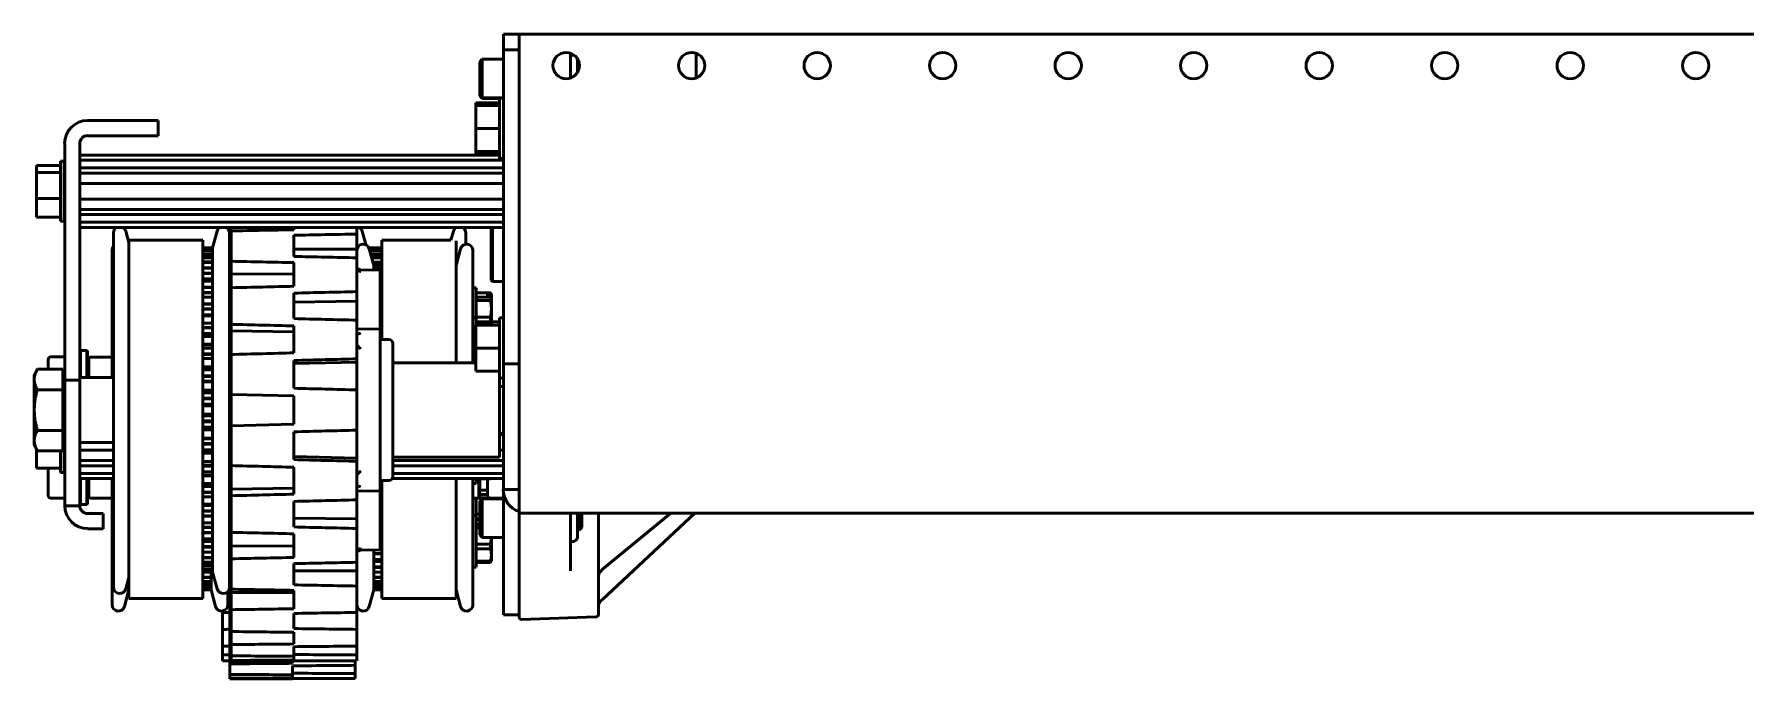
# Model space of a CAD drawing. Header units: inches. Extents: x 7.8 to 84, y 3.4 to 72.4.
# Drawn here: x 53.64 to 67.28, y 31.41 to 36.54 of the extents above; entities that cross this region are included whole.
import ezdxf

# ---------------------------------------------------------------- set-up
doc = ezdxf.new("R2010")
doc.units = ezdxf.units.IN
doc.header["$MEASUREMENT"] = 0
doc.layers.add('Visible (ANSI)', color=7, linetype='Continuous', lineweight=50)

msp = doc.modelspace()

# ---------------------------------------------------------------- linework, layer by layer
at = {"layer": 'Visible (ANSI)'}
for p, q in [((57.381, 36.539), (57.506, 36.539)), ((57.381, 36.414), (57.381, 36.539)), ((57.506, 36.414), (57.381, 36.414)), ((57.381, 36.414), (57.381, 33.914)), ((73.256, 36.539), (57.506, 36.539)), ((57.506, 34.039), (57.506, 36.539)), ((57.506, 36.414), (57.506, 33.914)), ((57.193, 36.319), (57.213, 36.339)), ((57.193, 36.319), (57.193, 36.051)), ((57.213, 36.031), (57.213, 36.339)), ((57.381, 36.339), (57.213, 36.339)), ((57.931, 36.373), (57.916, 36.373)), ((57.916, 36.19), (57.916, 36.284)), ((57.97, 36.234), (57.97, 36.333)), ((57.985, 36.279), (57.97, 36.279)), ((58.916, 36.366), (58.916, 36.19)), ((57.193, 36.051), (57.213, 36.031)), ((57.193, 36.051), (57.193, 36.048)), ((57.193, 36.048), (57.213, 36.028)), ((57.381, 36.031), (57.213, 36.031)), ((57.213, 36.028), (57.213, 36.031)), ((57.351, 36.028), (57.213, 36.028)), ((57.351, 36.029), (57.351, 35.549)), ((57.381, 36.029), (57.351, 36.029)), ((57.161, 35.972), (57.161, 35.993)), ((57.351, 35.993), (57.161, 35.993)), ((57.161, 35.789), (57.161, 35.972)), ((57.351, 35.972), (57.161, 35.972)), ((54.068, 35.851), (54.631, 35.851)), ((54.068, 35.731), (54.631, 35.731)), ((54.631, 35.851), (54.631, 35.731)), ((57.161, 35.605), (57.161, 35.789)), ((57.351, 35.789), (57.161, 35.789)), ((53.886, 35.669), (53.886, 33.784)), ((54.006, 35.669), (54.006, 33.784)), ((57.161, 35.585), (57.161, 35.605)), ((57.351, 35.605), (57.161, 35.605)), ((53.661, 35.437), (53.661, 35.494)), ((53.851, 35.494), (53.661, 35.494)), ((53.851, 35.529), (53.851, 35.049)), ((53.881, 35.529), (53.851, 35.529)), ((53.881, 35.529), (53.881, 35.049)), ((57.351, 35.577), (54.006, 35.577)), ((57.381, 35.536), (54.006, 35.536)), ((57.381, 35.474), (54.006, 35.474)), ((57.351, 35.585), (57.161, 35.585)), ((57.381, 35.549), (57.351, 35.549)), ((53.661, 35.231), (53.661, 35.437)), ((53.851, 35.437), (53.661, 35.437)), ((53.886, 35.414), (53.881, 35.414)), ((57.381, 35.433), (54.006, 35.433)), ((57.381, 35.351), (54.006, 35.351)), ((53.661, 35.083), (53.661, 35.231)), ((53.851, 35.231), (53.661, 35.231)), ((57.381, 35.226), (54.006, 35.226)), ((53.851, 35.083), (53.661, 35.083)), ((53.881, 35.049), (53.851, 35.049)), ((53.886, 35.164), (53.881, 35.164)), ((57.381, 35.144), (54.006, 35.144)), ((57.381, 35.103), (54.006, 35.103)), ((57.381, 35.041), (54.006, 35.041)), ((57.381, 35), (54.006, 35)), ((54.274, 34.957), (54.274, 32.135)), ((54.397, 34.881), (54.373, 34.97)), ((55.064, 34.837), (55.1, 34.97)), ((55.198, 32.135), (55.198, 34.957)), ((55.2, 35), (55.2, 34.972)), ((55.2, 34.836), (55.2, 34.972)), ((55.212, 34.998), (55.212, 35)), ((55.212, 34.998), (55.712, 34.999)), ((55.212, 34.973), (55.212, 34.998)), ((55.212, 34.973), (55.212, 34.73)), ((55.712, 35), (55.712, 34.982)), ((55.712, 34.769), (55.712, 34.938)), ((56.212, 35), (56.212, 34.948)), ((56.212, 34.948), (56.212, 34.828)), ((56.284, 34.863), (56.255, 34.97)), ((56.963, 34.9), (56.982, 34.97)), ((57.081, 34.867), (57.081, 34.957)), ((57.284, 35), (57.284, 34.58)), ((57.294, 34.57), (57.294, 35)), ((54.263, 34.817), (54.263, 33.805)), ((54.397, 32.177), (54.397, 34.9)), ((54.987, 34.9), (54.397, 34.9)), ((54.987, 32.177), (54.987, 34.9)), ((54.987, 34.837), (55.064, 34.837)), ((54.987, 34.819), (55.064, 34.819)), ((54.987, 34.816), (55.064, 34.816)), ((54.987, 34.812), (55.064, 34.812)), ((54.987, 34.786), (55.064, 34.786)), ((54.987, 34.782), (55.064, 34.782)), ((55.064, 34.837), (55.064, 34.837)), ((55.064, 34.837), (55.064, 34.835)), ((55.064, 34.835), (55.064, 34.832)), ((55.064, 34.832), (55.064, 34.812)), ((55.064, 34.812), (55.064, 34.811)), ((55.064, 34.811), (55.064, 34.803)), ((55.064, 34.803), (55.064, 34.799)), ((55.064, 34.799), (55.064, 34.758)), ((55.198, 34.827), (55.2, 34.827)), ((55.2, 34.805), (55.2, 34.836)), ((55.2, 34.836), (55.212, 34.836)), ((55.2, 34.805), (55.2, 34.558)), ((56.212, 34.828), (55.712, 34.826)), ((56.212, 34.828), (56.212, 34.759)), ((56.214, 34.817), (56.214, 34.682)), ((56.413, 34.837), (56.309, 34.837)), ((56.413, 34.837), (56.309, 34.837)), ((56.348, 34.697), (56.312, 34.83)), ((56.413, 34.819), (56.315, 34.819)), ((56.413, 34.816), (56.316, 34.816)), ((56.413, 34.812), (56.317, 34.812)), ((56.413, 34.786), (56.324, 34.786)), ((56.413, 34.782), (56.325, 34.782)), ((56.413, 34.768), (56.413, 34.9)), ((56.413, 34.9), (56.413, 34.9)), ((56.413, 34.9), (56.963, 34.9)), ((57.004, 34.768), (57.004, 34.894)), ((57.004, 34.697), (57.039, 34.83)), ((57.137, 33.921), (57.137, 34.817)), ((54.987, 34.758), (55.064, 34.758)), ((54.987, 34.725), (55.064, 34.725)), ((54.987, 34.721), (55.064, 34.721)), ((54.987, 34.678), (55.064, 34.678)), ((54.987, 34.677), (55.064, 34.677)), ((55.064, 34.758), (55.064, 34.757)), ((55.064, 34.757), (55.064, 34.744)), ((55.064, 34.744), (55.064, 34.738)), ((55.064, 34.738), (55.064, 34.677)), ((55.064, 34.677), (55.064, 34.675)), ((55.064, 34.675), (55.064, 34.657)), ((55.064, 34.657), (55.064, 34.651)), ((55.064, 34.651), (55.064, 34.572)), ((55.212, 34.631), (55.212, 34.73)), ((55.712, 34.72), (55.712, 34.532)), ((56.212, 34.759), (56.212, 34.489)), ((56.399, 34.659), (56.242, 34.662)), ((56.413, 34.758), (56.331, 34.758)), ((56.413, 34.724), (56.34, 34.724)), ((56.413, 34.721), (56.341, 34.721)), ((56.348, 34.697), (56.348, 34.699)), ((56.413, 34.699), (56.348, 34.699)), ((56.348, 34.694), (56.348, 34.697)), ((56.348, 34.69), (56.348, 34.694)), ((56.348, 34.694), (56.348, 34.694)), ((56.413, 34.694), (56.348, 34.694)), ((56.348, 34.687), (56.348, 34.69)), ((56.348, 34.662), (56.348, 34.687)), ((56.413, 34.674), (56.348, 34.674)), ((56.413, 34.671), (56.348, 34.671)), ((56.348, 34.661), (56.348, 34.662)), ((56.413, 34.662), (56.348, 34.662)), ((56.348, 34.66), (56.348, 34.661)), ((56.399, 34.659), (56.399, 34.537)), ((56.413, 34.768), (56.413, 34.109)), ((57.004, 34.768), (57.004, 33.921)), ((54.987, 34.637), (55.064, 34.637)), ((54.987, 34.634), (55.064, 34.634)), ((54.987, 34.592), (55.064, 34.592)), ((54.987, 34.59), (55.064, 34.59)), ((54.987, 34.572), (55.064, 34.572)), ((54.987, 34.525), (55.064, 34.525)), ((54.987, 34.522), (55.064, 34.522)), ((55.064, 34.572), (55.064, 34.569)), ((55.064, 34.569), (55.064, 34.546)), ((55.064, 34.546), (55.064, 34.539)), ((55.064, 34.539), (55.064, 34.443)), ((55.2, 34.462), (55.2, 34.558)), ((55.212, 34.52), (55.212, 34.631)), ((55.212, 34.631), (55.712, 34.627)), ((55.212, 34.52), (55.212, 34.228)), ((56.413, 34.634), (56.399, 34.634)), ((56.413, 34.631), (56.399, 34.631)), ((56.413, 34.602), (56.399, 34.602)), ((56.413, 34.567), (56.399, 34.567)), ((56.413, 34.564), (56.399, 34.564)), ((56.413, 34.521), (56.399, 34.521)), ((56.413, 34.519), (56.399, 34.519)), ((56.413, 34.516), (56.399, 34.516)), ((56.399, 34.515), (56.399, 34.196)), ((57.164, 34.518), (57.137, 34.518)), ((57.164, 34.518), (57.164, 34.279)), ((57.284, 34.58), (57.294, 34.57)), ((57.381, 34.57), (57.294, 34.57)), ((54.987, 34.482), (55.064, 34.482)), ((54.987, 34.48), (55.064, 34.48)), ((54.987, 34.444), (55.064, 34.444)), ((54.987, 34.391), (55.064, 34.391)), ((54.987, 34.389), (55.064, 34.389)), ((55.064, 34.443), (55.064, 34.439)), ((55.064, 34.439), (55.064, 34.413)), ((55.064, 34.413), (55.064, 34.405)), ((55.064, 34.405), (55.064, 34.295)), ((55.198, 34.412), (55.2, 34.412)), ((55.2, 34.345), (55.2, 34.462)), ((55.2, 34.462), (55.212, 34.462)), ((55.712, 34.274), (55.712, 34.477)), ((56.212, 34.413), (55.712, 34.406)), ((56.212, 34.489), (56.212, 34.413)), ((56.212, 34.413), (56.212, 34.262)), ((56.413, 34.474), (56.399, 34.474)), ((56.413, 34.471), (56.399, 34.471)), ((56.413, 34.429), (56.399, 34.429)), ((56.413, 34.427), (56.399, 34.427)), ((56.413, 34.405), (56.399, 34.405)), ((57.278, 34.479), (57.164, 34.479)), ((57.164, 34.444), (57.278, 34.444)), ((57.278, 34.418), (57.164, 34.418)), ((57.254, 34.467), (57.254, 34.457)), ((57.254, 34.467), (57.284, 34.467)), ((57.254, 34.457), (57.284, 34.457)), ((57.278, 34.444), (57.278, 34.418)), ((57.285, 34.467), (57.282, 34.472)), ((57.284, 34.467), (57.285, 34.466)), ((57.285, 34.456), (57.284, 34.457)), ((57.285, 34.467), (57.285, 34.466)), ((57.285, 34.456), (57.285, 34.466)), ((57.285, 34.456), (57.285, 34.352)), ((54.987, 34.352), (55.064, 34.352)), ((54.987, 34.35), (55.064, 34.35)), ((54.987, 34.305), (55.064, 34.305)), ((54.987, 34.3), (55.064, 34.3)), ((54.987, 34.296), (55.064, 34.296)), ((54.987, 34.239), (55.064, 34.239)), ((54.987, 34.237), (55.064, 34.237)), ((55.064, 34.295), (55.064, 34.29)), ((55.064, 34.29), (55.064, 34.26)), ((55.064, 34.26), (55.064, 34.252)), ((55.064, 34.252), (55.064, 34.13)), ((55.2, 34.345), (55.2, 34.051)), ((56.212, 34.262), (56.212, 33.954)), ((56.413, 34.357), (56.399, 34.357)), ((56.413, 34.354), (56.399, 34.354)), ((56.413, 34.315), (56.399, 34.315)), ((56.413, 34.313), (56.399, 34.313)), ((56.413, 34.272), (56.399, 34.272)), ((57.164, 34.279), (57.137, 34.279)), ((57.164, 34.286), (57.278, 34.286)), ((57.164, 34.279), (57.164, 34.222)), ((57.278, 34.249), (57.164, 34.249)), ((57.278, 34.24), (57.164, 34.24)), ((57.278, 34.286), (57.278, 34.249)), ((57.285, 34.228), (57.282, 34.233)), ((57.285, 34.352), (57.285, 34.228)), ((57.351, 34.249), (57.285, 34.249)), ((57.351, 34.279), (57.351, 33.799)), ((57.381, 34.279), (57.351, 34.279)), ((54.987, 34.204), (55.064, 34.204)), ((54.987, 34.201), (55.064, 34.201)), ((54.987, 34.156), (55.064, 34.156)), ((54.987, 34.15), (55.064, 34.15)), ((54.987, 34.132), (55.064, 34.132)), ((55.064, 34.13), (55.064, 34.123)), ((55.064, 34.123), (55.064, 34.091)), ((55.212, 34.177), (55.212, 34.228)), ((55.212, 33.989), (55.212, 34.177)), ((55.212, 34.177), (55.712, 34.168)), ((55.712, 34.216), (55.712, 34.001)), ((56.399, 34.19), (56.212, 34.194)), ((56.413, 34.219), (56.399, 34.219)), ((56.413, 34.216), (56.399, 34.216)), ((56.399, 34.19), (56.399, 33.897)), ((56.413, 34.18), (56.399, 34.18)), ((56.413, 34.178), (56.399, 34.178)), ((56.413, 34.133), (56.399, 34.133)), ((56.413, 34.128), (56.399, 34.128)), ((56.413, 34.121), (56.399, 34.121)), ((56.468, 34.109), (56.399, 34.109)), ((57.161, 34.039), (57.161, 34.222)), ((57.351, 34.222), (57.161, 34.222)), ((57.285, 34.228), (57.285, 34.223)), ((57.285, 34.223), (57.285, 34.222)), ((53.886, 33.969), (53.774, 33.969)), ((54.006, 34.014), (54.011, 34.019)), ((54.011, 33.805), (54.011, 34.019)), ((54.061, 34.019), (54.011, 34.019)), ((54.061, 34.019), (54.061, 33.805)), ((54.066, 34.014), (54.061, 34.019)), ((54.066, 33.805), (54.066, 34.014)), ((54.079, 33.958), (54.079, 33.805)), ((54.089, 33.968), (54.263, 33.968)), ((54.987, 34.071), (55.064, 34.071)), ((54.987, 34.069), (55.064, 34.069)), ((54.987, 34.041), (55.064, 34.041)), ((54.987, 34.039), (55.064, 34.039)), ((54.987, 33.993), (55.064, 33.993)), ((54.987, 33.987), (55.064, 33.987)), ((55.064, 34.091), (55.064, 34.083)), ((55.064, 34.083), (55.064, 33.952)), ((55.2, 34.003), (55.2, 34.051)), ((55.2, 33.81), (55.2, 34.003)), ((55.2, 34.003), (55.212, 34.003)), ((55.212, 33.989), (55.212, 33.671)), ((56.499, 34.077), (56.499, 33.015)), ((57.161, 33.855), (57.161, 34.039)), ((57.351, 34.039), (57.161, 34.039)), ((53.643, 33.827), (53.668, 33.871)), ((53.643, 33.789), (53.643, 33.827)), ((53.871, 33.871), (53.668, 33.871)), ((53.754, 33.949), (53.754, 33.871)), ((53.871, 33.871), (53.871, 33.789)), ((53.886, 33.827), (53.871, 33.827)), ((54.987, 33.956), (55.064, 33.956)), ((54.987, 33.891), (55.064, 33.891)), ((54.987, 33.889), (55.064, 33.889)), ((54.987, 33.866), (55.064, 33.866)), ((54.987, 33.865), (55.064, 33.865)), ((55.064, 33.952), (55.064, 33.944)), ((55.064, 33.944), (55.064, 33.91)), ((55.064, 33.91), (55.064, 33.902)), ((55.064, 33.902), (55.064, 33.764)), ((55.198, 33.927), (55.2, 33.927)), ((55.712, 33.72), (55.712, 33.941)), ((56.212, 33.928), (55.712, 33.917)), ((56.212, 33.954), (56.212, 33.928)), ((56.212, 33.928), (56.212, 33.706)), ((56.399, 33.865), (56.399, 33.227)), ((56.499, 33.921), (57.161, 33.921)), ((57.351, 33.855), (57.161, 33.855)), ((57.349, 33.855), (57.349, 33.171)), ((57.381, 33.914), (57.506, 33.914)), ((57.381, 33.914), (57.381, 32.914)), ((57.506, 33.914), (57.506, 32.914)), ((53.643, 33.789), (53.643, 33.546)), ((53.871, 33.708), (53.668, 33.708)), ((53.871, 33.789), (53.871, 33.708)), ((53.871, 33.708), (53.871, 33.546)), ((53.886, 33.784), (53.886, 32.784)), ((53.886, 33.784), (54.006, 33.784)), ((54.274, 33.805), (54.006, 33.805)), ((54.006, 33.784), (54.006, 32.784)), ((54.987, 33.819), (55.064, 33.819)), ((54.987, 33.813), (55.064, 33.813)), ((54.987, 33.776), (55.064, 33.776)), ((54.987, 33.775), (55.064, 33.775)), ((54.987, 33.77), (55.064, 33.77)), ((54.987, 33.703), (55.064, 33.703)), ((54.987, 33.702), (55.064, 33.702)), ((54.987, 33.685), (55.064, 33.685)), ((55.064, 33.764), (55.064, 33.757)), ((55.064, 33.757), (55.064, 33.721)), ((55.064, 33.721), (55.064, 33.713)), ((55.064, 33.713), (55.064, 33.572)), ((55.212, 33.734), (55.198, 33.734)), ((55.2, 33.81), (55.2, 33.734)), ((56.212, 33.706), (56.212, 33.386)), ((57.381, 33.734), (57.349, 33.734)), ((57.381, 33.799), (57.351, 33.799)), ((54.987, 33.684), (55.064, 33.684)), ((54.987, 33.64), (55.064, 33.64)), ((54.987, 33.634), (55.064, 33.634)), ((54.987, 33.593), (55.064, 33.593)), ((54.987, 33.592), (55.064, 33.592)), ((54.987, 33.58), (55.064, 33.58)), ((54.987, 33.58), (55.064, 33.58)), ((55.064, 33.572), (55.064, 33.564)), ((55.064, 33.564), (55.064, 33.528)), ((55.712, 33.658), (55.212, 33.671)), ((55.212, 33.421), (55.212, 33.671)), ((55.712, 33.658), (55.712, 33.434)), ((53.643, 33.303), (53.643, 33.546)), ((53.871, 33.546), (53.871, 33.384)), ((54.987, 33.512), (55.064, 33.512)), ((54.987, 33.512), (55.064, 33.512)), ((54.987, 33.501), (55.064, 33.501)), ((54.987, 33.499), (55.064, 33.499)), ((54.987, 33.459), (55.064, 33.459)), ((54.987, 33.452), (55.064, 33.452)), ((55.064, 33.528), (55.064, 33.52)), ((55.064, 33.52), (55.064, 33.38)), ((55.212, 33.421), (55.712, 33.434)), ((55.212, 33.421), (55.212, 33.104)), ((53.643, 33.265), (53.643, 33.303)), ((53.871, 33.384), (53.668, 33.384)), ((53.871, 33.384), (53.871, 33.303)), ((53.871, 33.303), (53.871, 33.222)), ((54.274, 33.287), (54.006, 33.287)), ((54.987, 33.409), (55.064, 33.409)), ((54.987, 33.407), (55.064, 33.407)), ((54.987, 33.39), (55.064, 33.39)), ((54.987, 33.389), (55.064, 33.389)), ((54.987, 33.322), (55.064, 33.322)), ((54.987, 33.317), (55.064, 33.317)), ((54.987, 33.316), (55.064, 33.316)), ((54.987, 33.279), (55.064, 33.279)), ((55.064, 33.38), (55.064, 33.371)), ((55.064, 33.371), (55.064, 33.336)), ((55.064, 33.336), (55.064, 33.328)), ((55.064, 33.328), (55.064, 33.191)), ((55.212, 33.359), (55.198, 33.359)), ((55.212, 33.351), (55.198, 33.351)), ((55.712, 33.151), (55.712, 33.373)), ((56.212, 33.386), (56.212, 33.164)), ((57.381, 33.359), (57.349, 33.359)), ((57.381, 33.351), (57.349, 33.351)), ((53.643, 33.265), (53.668, 33.222)), ((53.661, 33.231), (53.661, 33.234)), ((53.661, 33.083), (53.661, 33.231)), ((53.662, 33.231), (53.661, 33.231)), ((53.871, 33.222), (53.668, 33.222)), ((53.851, 33.222), (53.851, 33.049)), ((53.886, 33.265), (53.871, 33.265)), ((53.881, 33.265), (53.881, 33.049)), ((53.886, 33.164), (53.881, 33.164)), ((54.274, 33.226), (54.006, 33.226)), ((54.274, 33.144), (54.006, 33.144)), ((54.987, 33.273), (55.064, 33.273)), ((54.987, 33.228), (55.064, 33.228)), ((54.987, 33.226), (55.064, 33.226)), ((54.987, 33.203), (55.064, 33.203)), ((54.987, 33.202), (55.064, 33.202)), ((55.064, 33.191), (55.064, 33.182)), ((55.064, 33.182), (55.064, 33.148)), ((55.064, 33.148), (55.064, 33.141)), ((55.064, 33.141), (55.064, 33.01)), ((55.212, 33.226), (55.198, 33.226)), ((55.212, 33.144), (55.198, 33.144)), ((56.212, 33.164), (55.712, 33.176)), ((56.212, 33.164), (56.212, 33.138)), ((56.399, 33.196), (56.399, 32.902)), ((56.499, 33.171), (57.349, 33.171)), ((57.381, 33.144), (56.499, 33.144)), ((57.381, 33.226), (57.349, 33.226)), ((53.851, 33.083), (53.661, 33.083)), ((53.754, 33.083), (53.754, 32.864)), ((53.881, 33.049), (53.851, 33.049)), ((54.274, 33.103), (54.006, 33.103)), ((54.274, 33.041), (54.006, 33.041)), ((54.987, 33.137), (55.064, 33.137)), ((54.987, 33.106), (55.064, 33.106)), ((54.987, 33.1), (55.064, 33.1)), ((54.987, 33.054), (55.064, 33.054)), ((54.987, 33.052), (55.064, 33.052)), ((54.987, 33.024), (55.064, 33.024)), ((54.987, 33.022), (55.064, 33.022)), ((55.064, 33.01), (55.064, 33.001)), ((55.212, 33.103), (55.198, 33.103)), ((55.212, 33.041), (55.198, 33.041)), ((55.212, 32.916), (55.212, 33.104)), ((55.712, 33.091), (55.712, 32.876)), ((56.212, 33.138), (56.212, 32.831)), ((57.381, 33.103), (56.499, 33.103)), ((57.381, 33.041), (56.499, 33.041)), ((54.274, 33), (54.006, 33)), ((54.011, 32.794), (54.011, 33)), ((54.061, 33), (54.061, 32.794)), ((54.066, 32.799), (54.066, 33)), ((54.079, 33), (54.079, 32.854)), ((54.263, 33), (54.263, 31.995)), ((54.987, 32.96), (55.064, 32.96)), ((54.987, 32.942), (55.064, 32.942)), ((54.987, 32.936), (55.064, 32.936)), ((54.987, 32.891), (55.064, 32.891)), ((54.987, 32.889), (55.064, 32.889)), ((55.064, 33.001), (55.064, 32.969)), ((55.064, 32.969), (55.064, 32.963)), ((55.064, 32.963), (55.064, 32.84)), ((55.212, 33), (55.198, 33)), ((55.2, 33), (55.2, 32.925)), ((55.2, 32.742), (55.2, 32.925)), ((55.212, 32.916), (55.712, 32.924)), ((55.212, 32.864), (55.212, 32.916)), ((56.399, 32.902), (56.212, 32.899)), ((56.468, 32.984), (56.399, 32.984)), ((56.413, 32.956), (56.399, 32.956)), ((56.413, 32.928), (56.399, 32.928)), ((56.413, 32.922), (56.399, 32.922)), ((56.399, 32.896), (56.399, 32.577)), ((56.413, 32.876), (56.399, 32.876)), ((56.413, 32.874), (56.399, 32.874)), ((56.413, 32.984), (56.413, 32.044)), ((57.381, 33), (56.495, 33)), ((57.004, 33), (57.004, 32.044)), ((57.137, 31.995), (57.137, 33)), ((57.164, 32.96), (57.137, 32.96)), ((57.164, 33), (57.164, 32.96)), ((57.278, 32.999), (57.164, 32.999)), ((57.184, 32.999), (57.184, 32.844)), ((57.194, 32.854), (57.194, 32.999)), ((57.254, 32.909), (57.194, 32.909)), ((57.194, 32.874), (57.254, 32.874)), ((57.254, 32.999), (57.254, 32.864)), ((57.278, 33), (57.278, 32.999)), ((57.381, 32.914), (57.506, 32.914)), ((57.381, 32.914), (57.381, 32.862)), ((57.506, 32.785), (57.506, 32.914)), ((53.886, 32.844), (53.774, 32.844)), ((53.886, 32.784), (54.006, 32.784)), ((54.006, 32.799), (54.011, 32.794)), ((54.061, 32.794), (54.011, 32.794)), ((54.066, 32.799), (54.061, 32.794)), ((54.089, 32.844), (54.263, 32.844)), ((54.987, 32.856), (55.064, 32.856)), ((54.987, 32.854), (55.064, 32.854)), ((54.987, 32.796), (55.064, 32.796)), ((54.987, 32.792), (55.064, 32.792)), ((54.987, 32.787), (55.064, 32.787)), ((54.987, 32.743), (55.064, 32.743)), ((54.987, 32.74), (55.064, 32.74)), ((55.064, 32.84), (55.064, 32.832)), ((55.064, 32.832), (55.064, 32.803)), ((55.064, 32.803), (55.064, 32.797)), ((55.064, 32.797), (55.064, 32.687)), ((55.2, 32.687), (55.2, 32.742)), ((55.2, 32.742), (55.212, 32.742)), ((55.212, 32.864), (55.212, 32.572)), ((55.712, 32.615), (55.712, 32.818)), ((56.212, 32.831), (56.212, 32.679)), ((56.413, 32.845), (56.399, 32.845)), ((56.413, 32.843), (56.399, 32.843)), ((56.413, 32.782), (56.399, 32.782)), ((56.413, 32.767), (56.399, 32.767)), ((56.413, 32.762), (56.399, 32.762)), ((57.137, 32.844), (57.184, 32.844)), ((57.164, 32.844), (57.164, 32.709)), ((57.194, 32.854), (57.184, 32.844)), ((57.262, 32.847), (57.187, 32.847)), ((57.193, 32.819), (57.213, 32.839)), ((57.193, 32.819), (57.193, 32.551)), ((57.213, 32.531), (57.213, 32.839)), ((57.381, 32.839), (57.213, 32.839)), ((57.381, 32.844), (57.274, 32.844)), ((57.285, 32.844), (57.285, 32.839)), ((57.381, 32.862), (57.381, 31.965)), ((57.506, 32.785), (57.506, 32.726)), ((54.193, 32.721), (54.068, 32.721)), ((54.193, 32.601), (54.068, 32.601)), ((54.193, 32.601), (54.193, 32.721)), ((54.987, 32.704), (55.064, 32.704)), ((54.987, 32.701), (55.064, 32.701)), ((54.987, 32.649), (55.064, 32.649)), ((54.987, 32.612), (55.064, 32.612)), ((54.987, 32.61), (55.064, 32.61)), ((55.064, 32.687), (55.064, 32.679)), ((55.064, 32.679), (55.064, 32.653)), ((55.064, 32.653), (55.064, 32.649)), ((55.064, 32.649), (55.064, 32.553)), ((55.198, 32.68), (55.2, 32.68)), ((55.2, 32.687), (55.2, 32.398)), ((56.212, 32.679), (55.712, 32.686)), ((56.212, 32.679), (56.212, 32.603)), ((56.212, 32.603), (56.212, 32.333)), ((56.413, 32.716), (56.399, 32.716)), ((56.413, 32.714), (56.399, 32.714)), ((56.413, 32.68), (56.399, 32.68)), ((56.413, 32.678), (56.399, 32.678)), ((56.413, 32.622), (56.399, 32.622)), ((56.413, 32.621), (56.399, 32.621)), ((56.413, 32.616), (56.399, 32.616)), ((57.164, 32.709), (57.137, 32.709)), ((57.164, 32.716), (57.193, 32.716)), ((57.164, 32.709), (57.164, 32.295)), ((57.193, 32.679), (57.164, 32.679)), ((57.193, 32.67), (57.164, 32.67)), ((57.164, 32.635), (57.193, 32.635)), ((57.193, 32.608), (57.164, 32.608)), ((57.506, 32.726), (57.506, 31.965)), ((73.256, 32.726), (57.506, 32.726)), ((57.916, 32.642), (57.916, 32.726)), ((57.97, 32.537), (57.97, 32.726)), ((57.986, 32.726), (57.986, 32.591)), ((58.006, 32.611), (57.986, 32.591)), ((58.006, 32.611), (58.006, 32.726)), ((58.138, 32.685), (58.138, 32.338)), ((58.169, 32.275), (58.715, 32.726)), ((58.906, 32.726), (58.17, 32.037)), ((54.987, 32.57), (55.064, 32.57)), ((54.987, 32.567), (55.064, 32.567)), ((54.987, 32.52), (55.064, 32.52)), ((54.987, 32.503), (55.064, 32.503)), ((54.987, 32.5), (55.064, 32.5)), ((54.987, 32.458), (55.064, 32.458)), ((55.064, 32.553), (55.064, 32.546)), ((55.064, 32.546), (55.064, 32.524)), ((55.064, 32.524), (55.064, 32.521)), ((55.064, 32.521), (55.064, 32.441)), ((55.212, 32.461), (55.212, 32.572)), ((55.212, 32.461), (55.712, 32.465)), ((55.212, 32.362), (55.212, 32.461)), ((55.712, 32.561), (55.712, 32.372)), ((56.413, 32.572), (56.399, 32.572)), ((56.413, 32.569), (56.399, 32.569)), ((56.399, 32.556), (56.399, 32.433)), ((56.413, 32.532), (56.399, 32.532)), ((56.413, 32.529), (56.399, 32.529)), ((56.413, 32.478), (56.399, 32.478)), ((57.164, 32.477), (57.278, 32.477)), ((57.193, 32.551), (57.213, 32.531)), ((57.381, 32.531), (57.213, 32.531)), ((57.278, 32.477), (57.278, 32.44)), ((57.285, 32.531), (57.285, 32.391)), ((57.931, 32.498), (57.916, 32.498)), ((57.986, 32.591), (57.97, 32.591)), ((54.987, 32.455), (55.064, 32.455)), ((54.987, 32.415), (55.064, 32.415)), ((54.987, 32.414), (55.064, 32.414)), ((54.987, 32.371), (55.064, 32.371)), ((54.987, 32.368), (55.064, 32.368)), ((54.987, 32.335), (55.064, 32.335)), ((55.064, 32.441), (55.064, 32.435)), ((55.064, 32.435), (55.064, 32.417)), ((55.064, 32.417), (55.064, 32.415)), ((55.064, 32.415), (55.064, 32.354)), ((55.064, 32.354), (55.064, 32.349)), ((55.064, 32.349), (55.064, 32.335)), ((55.064, 32.335), (55.064, 32.293)), ((55.064, 32.335), (55.064, 32.335)), ((55.2, 32.292), (55.2, 32.398)), ((55.212, 32.362), (55.212, 32.119)), ((55.712, 32.154), (55.712, 32.323)), ((56.212, 32.333), (56.212, 32.265)), ((56.214, 32.41), (56.214, 31.995)), ((56.399, 32.433), (56.242, 32.43)), ((56.348, 32.386), (56.348, 32.432)), ((56.413, 32.403), (56.348, 32.403)), ((56.413, 32.4), (56.348, 32.4)), ((56.348, 32.379), (56.348, 32.386)), ((56.348, 32.358), (56.348, 32.379)), ((56.348, 32.355), (56.348, 32.358)), ((56.348, 32.279), (56.348, 32.355)), ((56.413, 32.355), (56.348, 32.355)), ((56.413, 32.341), (56.348, 32.341)), ((56.413, 32.339), (56.348, 32.339)), ((56.413, 32.446), (56.399, 32.446)), ((56.413, 32.444), (56.399, 32.444)), ((57.278, 32.44), (57.164, 32.44)), ((57.164, 32.343), (57.278, 32.343)), ((57.278, 32.333), (57.164, 32.333)), ((57.278, 32.343), (57.278, 32.333)), ((57.285, 32.345), (57.282, 32.34)), ((57.285, 32.391), (57.285, 32.345)), ((57.916, 32.382), (57.916, 32.265)), ((54.397, 32.212), (54.373, 32.122)), ((54.987, 32.31), (55.064, 32.31)), ((54.987, 32.307), (55.064, 32.307)), ((54.987, 32.281), (55.064, 32.281)), ((54.987, 32.277), (55.064, 32.277)), ((54.987, 32.273), (55.064, 32.273)), ((54.987, 32.255), (55.064, 32.255)), ((54.987, 32.255), (55.064, 32.255)), ((54.987, 32.215), (55.053, 32.215)), ((54.987, 32.212), (55.053, 32.212)), ((55.053, 32.255), (55.053, 32.198)), ((55.053, 32.198), (55.053, 32.193)), ((55.053, 32.193), (55.053, 32.181)), ((55.064, 32.293), (55.064, 32.289)), ((55.064, 32.289), (55.064, 32.281)), ((55.064, 32.281), (55.064, 32.261)), ((55.064, 32.281), (55.064, 32.281)), ((55.064, 32.261), (55.064, 32.258)), ((55.064, 32.258), (55.064, 32.255)), ((55.064, 32.255), (55.064, 32.255)), ((55.064, 32.255), (55.064, 32.255)), ((55.064, 32.255), (55.1, 32.122)), ((55.198, 32.265), (55.2, 32.265)), ((55.2, 32.292), (55.212, 32.293)), ((55.2, 32.19), (55.2, 32.292)), ((55.2, 32.19), (55.2, 31.952)), ((56.212, 32.265), (55.712, 32.266)), ((56.212, 32.265), (56.212, 32.144)), ((56.413, 32.297), (56.348, 32.297)), ((56.413, 32.293), (56.348, 32.293)), ((56.348, 32.273), (56.348, 32.279)), ((56.348, 32.256), (56.348, 32.273)), ((56.348, 32.255), (56.348, 32.256)), ((56.348, 32.198), (56.348, 32.255)), ((56.413, 32.255), (56.348, 32.255)), ((56.413, 32.215), (56.348, 32.215)), ((56.413, 32.212), (56.348, 32.212)), ((56.348, 32.193), (56.348, 32.198)), ((56.348, 32.181), (56.348, 32.193)), ((57.164, 32.295), (57.137, 32.295)), ((58.138, 32.239), (58.138, 31.998)), ((54.397, 32.115), (54.361, 31.982)), ((54.397, 32.177), (54.397, 32.044)), ((54.987, 32.18), (55.053, 32.18)), ((54.987, 32.177), (54.987, 32.044)), ((54.987, 32.16), (55.053, 32.16)), ((54.987, 32.157), (55.053, 32.157)), ((54.987, 32.132), (55.053, 32.132)), ((54.987, 32.129), (55.053, 32.129)), ((54.987, 32.113), (55.053, 32.113)), ((55.053, 32.181), (55.053, 32.18)), ((55.053, 32.18), (55.053, 32.144)), ((55.053, 32.144), (55.053, 32.139)), ((55.053, 32.139), (55.053, 32.133)), ((55.053, 32.133), (55.053, 32.132)), ((55.053, 32.132), (55.053, 32.117)), ((55.053, 32.117), (55.053, 32.114)), ((55.053, 32.115), (55.088, 31.982)), ((55.053, 32.114), (55.053, 32.113)), ((55.053, 32.113), (55.053, 32.113)), ((55.186, 31.995), (55.186, 32.103)), ((55.212, 32.094), (55.212, 32.119)), ((55.212, 31.956), (55.212, 32.094)), ((55.212, 32.094), (55.712, 32.093)), ((55.712, 32.11), (55.712, 31.964)), ((56.212, 32.144), (56.212, 31.934)), ((56.348, 32.115), (56.312, 31.982)), ((56.348, 32.18), (56.348, 32.181)), ((56.348, 32.144), (56.348, 32.18)), ((56.413, 32.18), (56.348, 32.18)), ((56.413, 32.16), (56.348, 32.16)), ((56.413, 32.157), (56.348, 32.157)), ((56.348, 32.139), (56.348, 32.144)), ((56.348, 32.133), (56.348, 32.139)), ((56.348, 32.132), (56.348, 32.133)), ((56.348, 32.117), (56.348, 32.132)), ((56.413, 32.132), (56.348, 32.132)), ((56.413, 32.129), (56.348, 32.129)), ((56.348, 32.114), (56.348, 32.117)), ((56.348, 32.113), (56.348, 32.114)), ((56.348, 32.113), (56.348, 32.113)), ((56.413, 32.113), (56.348, 32.113)), ((57.004, 32.115), (57.039, 31.982)), ((54.397, 32.044), (54.397, 32.044)), ((54.987, 32.044), (54.397, 32.044)), ((54.987, 32.044), (54.987, 32.044)), ((55.143, 31.934), (55.143, 31.945)), ((55.143, 31.799), (55.143, 31.934)), ((55.2, 31.933), (55.2, 31.952)), ((55.2, 31.792), (55.2, 31.933)), ((55.2, 31.933), (55.212, 31.933)), ((55.212, 31.956), (55.212, 31.782)), ((55.712, 31.806), (55.712, 31.927)), ((56.212, 31.934), (56.212, 31.799)), ((56.413, 32.044), (57.004, 32.044)), ((57.381, 31.914), (57.381, 31.965)), ((57.381, 31.914), (57.506, 31.914)), ((57.506, 31.914), (57.506, 31.965)), ((57.506, 31.898), (57.506, 31.914)), ((55.143, 31.666), (55.143, 31.799)), ((55.2, 31.792), (55.2, 31.624)), ((55.212, 31.678), (55.212, 31.782)), ((55.712, 31.776), (55.712, 31.683)), ((56.212, 31.799), (56.212, 31.666)), ((58.118, 31.898), (57.526, 31.878)), ((55.143, 31.596), (55.143, 31.666)), ((55.212, 31.678), (55.212, 31.588)), ((55.712, 31.599), (55.712, 31.662)), ((56.212, 31.666), (56.212, 31.596)), ((55.143, 31.55), (55.143, 31.596)), ((55.2, 31.525), (55.2, 31.624)), ((55.2, 31.525), (55.2, 31.44)), ((55.212, 31.553), (55.212, 31.588)), ((55.212, 31.553), (55.212, 31.546)), ((55.712, 31.546), (55.212, 31.546)), ((55.7, 31.546), (55.7, 31.529)), ((55.7, 31.45), (55.7, 31.509)), ((55.712, 31.585), (55.712, 31.554)), ((55.712, 31.546), (55.712, 31.549)), ((56.2, 31.55), (56.2, 31.513)), ((56.2, 31.513), (56.2, 31.447)), ((56.212, 31.596), (56.212, 31.55)), ((55.2, 31.41), (55.2, 31.44)), ((55.2, 31.41), (55.2, 31.406)), ((55.7, 31.406), (55.2, 31.406)), ((55.7, 31.438), (55.7, 31.411)), ((55.7, 31.406), (55.7, 31.407)), ((56.2, 31.447), (56.2, 31.408))]:
    msp.add_line(p, q, dxfattribs=at)
for centre in [(57.881, 36.289), (58.881, 36.289), (59.881, 36.289), (60.881, 36.289), (61.881, 36.289), (62.881, 36.289), (63.881, 36.289), (64.881, 36.289), (65.881, 36.289), (66.881, 36.289)]:
    msp.add_circle(centre, 0.105, dxfattribs=at)
for centre, radius, start, end in [((57.526, 36.519), 0.02, 90, 92), ((57.526, 36.519), 0.02, 88, 90), ((57.931, 36.333), 0.0394, 60.9117, 90), ((57.931, 36.333), 0.0394, 0, 22.5671), ((54.068, 35.669), 0.183, 90, 180), ((54.068, 35.669), 0.0625, 90, 180), ((54.324, 34.957), 0.05, 121.246, 180), ((54.324, 34.957), 0.05, 15, 58.754), ((55.148, 34.957), 0.05, 121.246, 165), ((55.148, 34.957), 0.05, 0, 58.754), ((56.207, 34.957), 0.05, 15, 58.754), ((57.031, 34.957), 0.05, 121.246, 165), ((57.031, 34.957), 0.05, 0, 58.754), ((54.313, 34.817), 0.05, 140.1746, 180), ((56.264, 34.817), 0.05, 15, 180), ((57.087, 34.817), 0.05, 0, 165), ((56.243, 34.693), 0.0312, 180, 269), ((56.468, 34.077), 0.0312, 0, 90), ((53.774, 33.949), 0.02, 90, 180), ((54.089, 33.958), 0.01, 90, 180), ((56.468, 33.015), 0.0312, 270, 0), ((57.568, 32.914), 0.188, 180, 250.5288), ((53.774, 32.864), 0.02, 180, 270), ((54.068, 32.784), 0.182, 180, 270), ((54.068, 32.784), 0.0625, 180, 270), ((54.089, 32.854), 0.01, 180, 270), ((57.274, 32.864), 0.02, 180, 270), ((57.931, 32.537), 0.0394, 270, 0), ((56.243, 32.399), 0.0312, 91, 180), ((54.324, 32.135), 0.05, 180, 345), ((55.148, 32.135), 0.05, 195, 0), ((56.207, 32.135), 0.05, 275.6055, 277.9321), ((57.031, 32.135), 0.05, 237.3383, 246.2833), ((54.313, 31.995), 0.05, 180, 345), ((55.136, 31.995), 0.05, 195, 0), ((56.264, 31.995), 0.05, 180, 345), ((57.087, 31.995), 0.05, 195, 0), ((58.118, 31.918), 0.02, 272, 359.9984), ((57.526, 31.898), 0.02, 180, 272)]:
    msp.add_arc(centre, radius, start, end, dxfattribs=at)
for centre, major_axis, ratio, start_param, end_param in [((59.917, 33.546), (76.376, -1.512), 0.017141, 1.632929, 1.632956), ((59.974, 33.406), (-76.382, 1.34), 0.019443, 4.775122, 4.775274), ((59.985, 33.546), (-76.376, -1.31), 0.019784, 4.768032, 4.77459), ((51.438, 33.546), (-76.375, -1.512), 0.017141, 4.64951, 4.656068), ((59.974, 33.406), (-76.377, -1.34), 0.019442, 4.774437, 4.774589), ((59.917, 33.546), (76.376, 1.512), 0.017141, 1.63225, 1.632277), ((59.986, 33.546), (-76.382, 1.683), 0.014151, 4.768688, 4.775245), ((51.438, 33.546), (-76.377, 1.512), 0.017141, 4.650188, 4.656746), ((59.974, 33.406), (-76.379, 1.704), 0.013713, 4.775085, 4.775238), ((59.985, 33.546), (-76.377, -1.683), 0.01415, 4.76806, 4.774618), ((59.917, 33.546), (76.379, -1.82), 0.010872, 1.632852, 1.632878), ((51.438, 33.546), (-76.377, -1.819), 0.010872, 4.649589, 4.656147), ((59.917, 33.546), (76.379, 1.82), 0.010872, 1.632333, 1.63236), ((59.974, 33.406), (-76.376, -1.704), 0.013713, 4.774471, 4.774623), ((51.438, 33.546), (-76.376, 1.819), 0.010872, 4.650108, 4.656666), ((59.985, 33.546), (-76.379, 1.919), 0.007373, 4.768559, 4.775117), ((59.974, 33.406), (-76.379, 1.93), 0.006876, 4.774953, 4.775105), ((59.985, 33.546), (-76.376, -1.919), 0.007373, 4.768186, 4.774744), ((59.917, 33.546), (76.376, -1.98), 0.003724, 1.632687, 1.632713), ((51.438, 33.546), (-76.379, -1.98), 0.003724, 4.64975, 4.656308), ((59.973, 33.406), (-76.375, -1.93), 0.006875, 4.774603, 4.774755), ((51.438, 33.546), (-76.38, 1.98), 0.003724, 4.649942, 4.6565), ((51.438, 33.546), (-76.379, -1.98), 0.003724, 1.626684, 1.633242), ((51.438, 33.546), (-76.373, 1.98), 0.003724, 1.626873, 1.633431), ((59.985, 33.546), (-76.376, 1.919), 0.007373, 1.508441, 1.514999), ((59.973, 33.406), (-76.375, 1.908), 0.007867, 1.508453, 1.508605), ((59.985, 33.546), (-76.378, -1.919), 0.007373, 1.508069, 1.514627), ((59.917, 33.546), (76.377, -1.819), 0.010872, 4.650827, 4.650853), ((51.438, 33.546), (-76.377, -1.819), 0.010872, 1.62652, 1.633078), ((59.917, 33.546), (76.379, 1.82), 0.010872, 4.650308, 4.650334), ((59.974, 33.406), (-76.379, -1.908), 0.007867, 1.508057, 1.508209), ((51.438, 33.546), (-76.377, 1.819), 0.010872, 1.627038, 1.633596), ((59.985, 33.546), (-76.375, 1.683), 0.01415, 1.508568, 1.515127), ((59.917, 33.546), (76.376, -1.512), 0.017141, 4.650908, 4.650934), ((59.974, 33.406), (-76.377, 1.661), 0.014582, 1.508573, 1.508725), ((59.985, 33.546), (-76.379, -1.683), 0.014151, 1.507942, 1.5145), ((51.438, 33.546), (-76.377, -1.512), 0.017141, 1.62644, 1.632998), ((59.973, 33.406), (-76.374, -1.661), 0.014582, 1.507941, 1.508093), ((58.138, 32.272), (0.0153, -0.0128), 0.252532, 6.281797, 6.283634), ((58.156, 32.29), (0.0127, -0.0154), 0.513838, 6.281135, 6.283185), ((59.917, 33.546), (76.378, 1.512), 0.017142, 4.650228, 4.650255), ((59.985, 33.546), (-76.377, 1.31), 0.019784, 1.508595, 1.515153), ((51.438, 33.546), (-76.376, 1.512), 0.017141, 1.627118, 1.633676), ((59.917, 33.546), (76.376, -1.082), 0.022024, 4.650161, 4.650907), ((59.974, 33.406), (-76.378, 1.28), 0.020119, 1.508592, 1.508744), ((59.985, 33.546), (-76.374, -1.31), 0.019783, 1.507918, 1.514477), ((51.438, 33.546), (-76.38, -1.082), 0.022025, 1.626469, 1.633027), ((59.917, 33.546), (76.379, 1.082), 0.022025, 4.649535, 4.650281), ((59.974, 33.406), (-76.382, -1.28), 0.02012, 1.507915, 1.508067), ((59.985, 33.546), (-76.378, 0.831), 0.023817, 1.508514, 1.515072), ((51.438, 33.546), (-76.374, 1.082), 0.022024, 1.627089, 1.633647), ((59.917, 33.546), (76.376, -0.564), 0.025123, 4.650034, 4.650781), ((59.986, 33.546), (-76.382, -0.831), 0.023818, 1.507993, 1.514551), ((51.438, 33.546), (-76.376, -0.564), 0.025124, 1.626593, 1.633151), ((59.916, 33.546), (76.375, 0.564), 0.025123, 4.649664, 4.650411), ((59.917, 33.546), (76.375, 0), 0.026185, 4.649849, 4.650596), ((59.973, 33.406), (-76.373, 0.795), 0.024026, 1.508508, 1.508661), ((59.974, 33.406), (-76.376, -0.795), 0.024027, 1.508006, 1.514564), ((59.985, 33.546), (-76.373, 0.285), 0.025918, 1.508355, 1.514913), ((59.985, 33.546), (-76.376, -0.285), 0.025919, 1.508159, 1.514717), ((51.427, 33.406), (-76.375, -0.526), 0.025264, 1.626604, 1.633162), ((51.438, 33.546), (-76.373, 0.564), 0.025123, 1.626962, 1.63352), ((51.438, 33.546), (-76.375, 0), 0.026185, 1.626778, 1.633336), ((59.974, 33.406), (-76.38, 0.246), 0.025989, 1.508337, 1.514895), ((59.974, 33.406), (-76.379, -0.246), 0.025988, 1.50817, 1.514728), ((51.427, 33.406), (-76.375, 0.526), 0.025264, 1.626952, 1.63351), ((51.427, 33.406), (-76.375, 0.04), 0.02618, 1.626791, 1.633349)]:
    msp.add_ellipse(centre, major_axis=major_axis, ratio=ratio, start_param=start_param, end_param=end_param, dxfattribs=at)
for points, knots in [([(57.916, 36.388), (57.916, 36.383), (57.916, 36.379), (57.916, 36.374), (57.916, 36.373), (57.916, 36.372), (57.916, 36.371), (57.916, 36.345), (57.916, 36.315), (57.916, 36.284)], [0.7007131, 0.7007131, 0.7007131, 0.7007131, 0.7421875, 0.7421875, 0.7421875, 0.75, 0.75, 0.75, 1, 1, 1, 1]), ([(56.242, 34.647), (56.242, 34.647), (56.242, 34.647), (56.236, 34.649), (56.231, 34.653), (56.222, 34.66), (56.22, 34.663), (56.216, 34.669), (56.214, 34.672), (56.213, 34.676)], [-0.0005345, -0.0005345, -0.0005345, -0.0005345, 0, 0, 0.0601122, 0.0601122, 0.0996618, 0.0996618, 0.1412397, 0.1412397, 0.1412397, 0.1412397]), ([(56.399, 34.537), (56.399, 34.531), (56.399, 34.527), (56.399, 34.523), (56.399, 34.519), (56.399, 34.517), (56.399, 34.515)], [0, 0, 0, 0, 0.0004219999, 0.0004219999, 0.0004219999, 0.0008439997, 0.0008439997, 0.0008439997, 0.0008439997]), ([(56.213, 34.157), (56.214, 34.156), (56.216, 34.154), (56.22, 34.153), (56.222, 34.153), (56.231, 34.154), (56.236, 34.156), (56.242, 34.159), (56.242, 34.159), (56.242, 34.159)], [0, 0, 0, 0, 0.02795763, 0.02795763, 0.05455162, 0.05455162, 0.09497498, 0.09497498, 0.09533442, 0.09533442, 0.09533442, 0.09533442]), ([(56.242, 34.034), (56.242, 34.034), (56.242, 34.034), (56.236, 34.04), (56.231, 34.045), (56.222, 34.053), (56.22, 34.056), (56.216, 34.06), (56.214, 34.063), (56.213, 34.064)], [-0.0005345, -0.0005345, -0.0005345, -0.0005345, 0, 0, 0.0601122, 0.0601122, 0.0996617, 0.0996617, 0.1412396, 0.1412396, 0.1412396, 0.1412396]), ([(56.399, 33.897), (56.399, 33.892), (56.399, 33.887), (56.399, 33.882), (56.399, 33.876), (56.399, 33.871), (56.399, 33.865)], [0, 0, 0, 0, 0.0004219999, 0.0004219999, 0.0004219999, 0.0008439997, 0.0008439997, 0.0008439997, 0.0008439997]), ([(56.399, 33.227), (56.399, 33.222), (56.399, 33.216), (56.399, 33.21), (56.399, 33.205), (56.399, 33.2), (56.399, 33.196)], [0, 0, 0, 0, 0.0004219999, 0.0004219999, 0.0004219999, 0.0008439997, 0.0008439997, 0.0008439997, 0.0008439997]), ([(56.213, 33.028), (56.214, 33.03), (56.216, 33.032), (56.22, 33.036), (56.222, 33.039), (56.231, 33.047), (56.236, 33.053), (56.242, 33.058), (56.242, 33.058), (56.242, 33.058)], [0, 0, 0, 0, 0.02795763, 0.02795763, 0.05455162, 0.05455162, 0.09497499, 0.09497499, 0.09533443, 0.09533443, 0.09533443, 0.09533443]), ([(56.242, 32.934), (56.242, 32.934), (56.242, 32.934), (56.236, 32.937), (56.231, 32.939), (56.222, 32.939), (56.22, 32.939), (56.216, 32.938), (56.214, 32.937), (56.213, 32.935)], [-0.0005345, -0.0005345, -0.0005345, -0.0005345, 0, 0, 0.0601122, 0.0601122, 0.0996618, 0.0996618, 0.1412396, 0.1412396, 0.1412396, 0.1412396]), ([(57.916, 32.642), (57.916, 32.615), (57.916, 32.589), (57.916, 32.564), (57.916, 32.562), (57.916, 32.56), (57.916, 32.559), (57.916, 32.531), (57.916, 32.505), (57.916, 32.482), (57.916, 32.46), (57.916, 32.44), (57.916, 32.424), (57.916, 32.423), (57.916, 32.422), (57.916, 32.421), (57.916, 32.404), (57.916, 32.391), (57.916, 32.382)], [0, 0, 0, 0, 0.234375, 0.234375, 0.234375, 0.25, 0.25, 0.25, 0.5, 0.5, 0.5, 0.734375, 0.734375, 0.734375, 0.75, 0.75, 0.75, 1, 1, 1, 1]), ([(56.399, 32.577), (56.399, 32.576), (56.399, 32.573), (56.399, 32.569), (56.399, 32.566), (56.399, 32.561), (56.399, 32.556)], [0, 0, 0, 0, 0.0004219999, 0.0004219999, 0.0004219999, 0.0008439997, 0.0008439997, 0.0008439997, 0.0008439997]), ([(56.213, 32.417), (56.214, 32.42), (56.216, 32.423), (56.22, 32.429), (56.222, 32.432), (56.231, 32.44), (56.236, 32.443), (56.242, 32.445), (56.242, 32.445), (56.242, 32.446)], [0, 0, 0, 0, 0.02795763, 0.02795763, 0.05455162, 0.05455162, 0.09497499, 0.09497499, 0.09533442, 0.09533442, 0.09533442, 0.09533442]), ([(58.138, 32.338), (58.138, 32.329), (58.138, 32.32), (58.138, 32.311), (58.138, 32.31), (58.138, 32.308), (58.138, 32.307), (58.138, 32.307), (58.138, 32.307), (58.138, 32.306), (58.138, 32.296), (58.138, 32.286), (58.138, 32.277), (58.138, 32.269), (58.138, 32.262), (58.138, 32.256), (58.138, 32.256), (58.138, 32.255), (58.138, 32.254), (58.138, 32.254), (58.138, 32.254), (58.138, 32.254), (58.138, 32.247), (58.138, 32.243), (58.138, 32.239)], [0, 0, 0, 0, 0.21875, 0.21875, 0.21875, 0.25, 0.25, 0.25, 0.255974, 0.255974, 0.255974, 0.5, 0.5, 0.5, 0.71875, 0.71875, 0.71875, 0.743834, 0.743834, 0.743834, 0.75, 0.75, 0.75, 1, 1, 1, 1]), ([(58.153, 32.259), (58.151, 32.256), (58.148, 32.252), (58.143, 32.242), (58.141, 32.236), (58.14, 32.229), (58.139, 32.227), (58.138, 32.221), (58.138, 32.216), (58.138, 32.212)], [0, 0, 0, 0, 0.036903, 0.036903, 0.0835548, 0.0835548, 0.0977007, 0.0977007, 0.1322022, 0.1322022, 0.1322022, 0.1322022]), ([(58.169, 32.275), (58.165, 32.271), (58.161, 32.267), (58.155, 32.261), (58.154, 32.26), (58.153, 32.259)], [0, 0, 0, 0, 0.05049809, 0.05049809, 0.06238127, 0.06238127, 0.06238127, 0.06238127]), ([(58.138, 31.98), (58.138, 31.988), (58.139, 31.996), (58.142, 32.004), (58.143, 32.006), (58.144, 32.008), (58.145, 32.009), (58.146, 32.011), (58.147, 32.013), (58.148, 32.015), (58.149, 32.016), (58.15, 32.017), (58.15, 32.018), (58.151, 32.019), (58.152, 32.019), (58.152, 32.02), (58.154, 32.022), (58.156, 32.024), (58.157, 32.025)], [0, 0, 0, 0, 0.5, 0.5, 0.5, 0.625, 0.625, 0.625, 0.75, 0.75, 0.75, 0.8125, 0.8125, 0.8125, 0.875, 0.875, 0.875, 1, 1, 1, 1]), ([(58.138, 31.998), (58.138, 31.973), (58.138, 31.955), (58.138, 31.941), (58.138, 31.94), (58.138, 31.939), (58.138, 31.939), (58.138, 31.925), (58.138, 31.918), (58.138, 31.918)], [0, 0, 0, 0, 0.234375, 0.234375, 0.234375, 0.25, 0.25, 0.25, 0.5, 0.5, 0.5, 0.5])]:
    msp.add_open_spline(points, degree=3, knots=knots, dxfattribs=at)
for points in [[(58.916, 36.388), (58.916, 36.381), (58.916, 36.373), (58.916, 36.366)], [(56.213, 34.676), (56.212, 34.679), (56.212, 34.683), (56.212, 34.686)], [(56.212, 34.163), (56.212, 34.161), (56.212, 34.159), (56.213, 34.157)], [(56.399, 34.196), (56.399, 34.194), (56.399, 34.192), (56.399, 34.19)], [(56.213, 34.064), (56.212, 34.066), (56.212, 34.068), (56.212, 34.07)], [(56.212, 33.023), (56.212, 33.024), (56.212, 33.026), (56.213, 33.028)], [(56.213, 32.935), (56.212, 32.933), (56.212, 32.931), (56.212, 32.93)], [(56.399, 32.902), (56.399, 32.9), (56.399, 32.898), (56.399, 32.896)], [(58.138, 32.726), (58.138, 32.713), (58.138, 32.699), (58.138, 32.685)], [(56.212, 32.406), (56.212, 32.409), (56.212, 32.413), (56.213, 32.417)], [(58.17, 32.037), (58.166, 32.033), (58.161, 32.029), (58.157, 32.025)]]:
    msp.add_open_spline(points, degree=3, dxfattribs=at)
for points, weights in [([(57.284, 34.467), (57.283, 34.473), (57.278, 34.479)], [2.09101831467, 2.07187795416, 2.00771101339]), ([(57.278, 34.444), (57.283, 34.451), (57.284, 34.457)], [2.00771101339, 2.07187795416, 2.09101831467]), ([(57.285, 34.352), (57.285, 34.383), (57.278, 34.418)], [2.09915469541, 2.09915469541, 2.00771101339]), ([(57.278, 34.286), (57.285, 34.32), (57.285, 34.352)], [2.00771101339, 2.09915469541, 2.09915469541]), ([(57.281, 34.235), (57.28, 34.242), (57.278, 34.249)], [2.05052791627, 2.03247177608, 2.00771101339]), ([(57.285, 34.223), (57.285, 34.231), (57.278, 34.24)], [2.09915469541, 2.09915469541, 2.00771101339]), ([(57.285, 34.222), (57.285, 34.222), (57.285, 34.223)], [2.0990384993, 2.09915469541, 2.09915469541]), ([(53.643, 33.789), (53.643, 33.827), (53.668, 33.871)], [1.82401879146, 1.82401879146, 1.69306013432]), ([(53.668, 33.708), (53.643, 33.752), (53.643, 33.789)], [1.69306013432, 1.82401879146, 1.82401879146]), ([(53.643, 33.546), (53.643, 33.621), (53.668, 33.708)], [1.82401879146, 1.82401879146, 1.69306013432]), ([(53.668, 33.384), (53.643, 33.471), (53.643, 33.546)], [1.69306013432, 1.82401879146, 1.82401879146]), ([(53.643, 33.303), (53.643, 33.34), (53.668, 33.384)], [1.82401879146, 1.82401879146, 1.69306013432]), ([(53.668, 33.222), (53.643, 33.265), (53.643, 33.303)], [1.69306013432, 1.82401879146, 1.82401879146]), ([(57.279, 33), (57.278, 32.999), (57.278, 32.999)], [2.02043285077, 2.01431004131, 2.00771101339]), ([(57.279, 32.839), (57.279, 32.841), (57.279, 32.844)], [2.02748798757, 2.02243634731, 2.01702862721]), ([(57.278, 32.477), (57.283, 32.505), (57.284, 32.531)], [2.00771101339, 2.08268507485, 2.09618840627]), ([(57.285, 32.391), (57.285, 32.415), (57.278, 32.44)], [2.09915469541, 2.09915469541, 2.00771101339]), ([(57.278, 32.343), (57.285, 32.368), (57.285, 32.391)], [2.00771101339, 2.09915469541, 2.09915469541]), ([(57.282, 32.34), (57.28, 32.337), (57.278, 32.333)], [2.06390261102, 2.04237811225, 2.00771101339])]:
    msp.add_rational_spline(points, weights, degree=2, dxfattribs=at)

doc.saveas('drawing.dxf')
